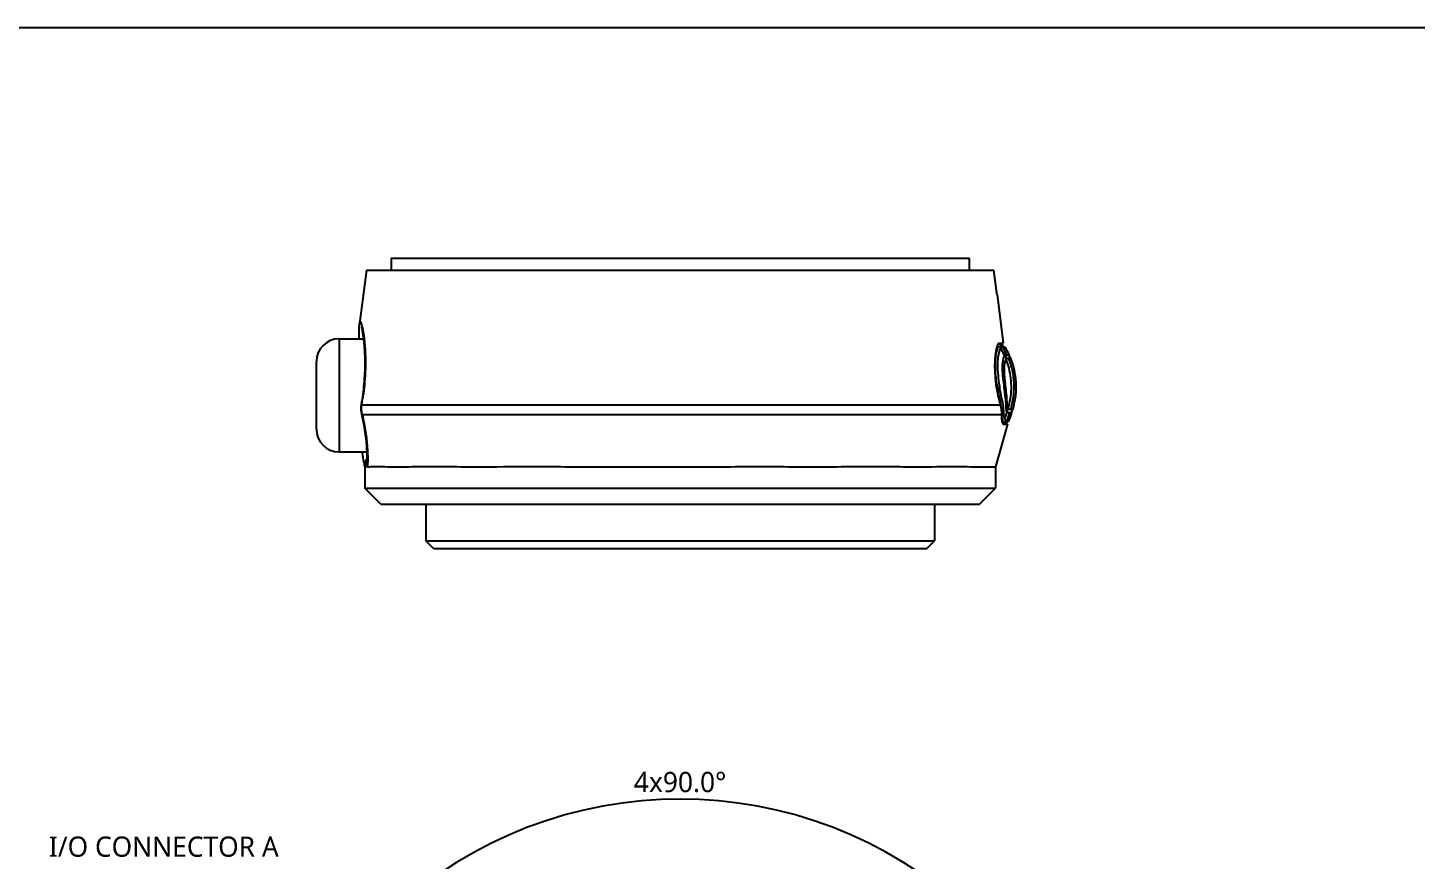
# Model space of a CAD drawing. Header units: millimetres. Extents: x 0 to 4378, y 0 to 2376.
# Drawn here: x 3424.1 to 3595.9, y 183.9 to 287 of the extents above; entities that cross this region are included whole.
import ezdxf
from ezdxf.enums import TextEntityAlignment as Align

# ---------------------------------------------------------------- set-up
doc = ezdxf.new("R2010")
doc.units = ezdxf.units.MM
doc.header["$LTSCALE"] = 0.2
doc.layers.add('05_Section Line', color=3, linetype='Continuous')
doc.styles.add('Rainbow-2.5 Style', font='malgunsl.ttf')
doc.dimstyles.new('Rainbow-2.5 Style$2', dxfattribs={"dimtxt": 2.5, "dimasz": 2, "dimexe": 2, "dimexo": 1, "dimgap": 0.8, "dimtad": 1, "dimzin": 9, "dimdsep": 46, "dimtxsty": 'Rainbow-2.5 Style', "dimcen": 0, "dimclrd": 251, "dimclre": 251, "dimclrt": 256, "dimadec": 1, "dimazin": 0, "dimtp": 0.1, "dimtm": 0.1, "dimtfac": 0.61, "dimtmove": 0, "dimatfit": 3, "dimfxl": 1, "dimlwd": -1, "dimlwe": -1, "dimarcsym": 1})

# ---------------------------------------------------------------- blocks, each defined once
blk = doc.blocks.new('*D139')
at = {"color": 251, "linetype": 'ByBlock', "transparency": 16777216}
for p, q in [((3483.6, 160.24), (3466.29, 177.55)), ((3526.03, 160.24), (3543.33, 177.55))]:
    blk.add_line(p, q, dxfattribs=at)
blk.add_arc((3504.81, 139.03), 52.48, 47.1838, 132.8162, dxfattribs=at)
at = {"color": 251, "transparency": 16777216}
for points in [[(3469.38, 177.28), (3468.91, 177.76), (3467.7, 176.13)], [(3540.71, 177.76), (3540.25, 177.28), (3541.92, 176.13)]]:
    blk.add_solid(points, dxfattribs=at)
at = {"layer": 'Defpoints', "color": 0, "transparency": 16777216}
for p in [(3518.39, 189.72), (3484.31, 159.53), (3525.32, 159.53), (3489.96, 153.88), (3519.66, 153.88)]:
    blk.add_point(p, dxfattribs=at)
at = {"transparency": 16777216, "insert": (3504.81, 193.6), "char_height": 2.5, "attachment_point": 5, "style": 'Rainbow-2.5 Style'}
blk.add_mtext('4x90.0°', dxfattribs=at)
blk = doc.blocks.new('A$C04cd0c3c1123')
at = {"layer": '05_Section Line', "linetype": 'Continuous'}
blk.add_lwpolyline([(410, 10), (410, 287), (10, 287), (10, 10)], close=True, dxfattribs=at)
at = {"linetype": 'Continuous', "style": 'Rainbow-2.5 Style'}
for tag, p in [('PART_NAME', (371.5, 54.62)), ('DRAWING_NO', (364.5, 45.87)), ('REV', (401.25, 45.87)), ('제도', (383.75, 37.06)), ('DATE_1', (401.25, 37.06)), ('SCALE', (340, 34.5)), ('MATERIAL', (361, 34.5)), ('검도', (383.75, 30.06)), ('DATE_2', (401.25, 30.06)), ('승인', (383.75, 23.06)), ('DATE_3', (401.25, 23.06)), ('REFERENCE', (361, 20.5)), ('PAGE', (383.75, 16.12))]:
    blk.add_attdef(tag, text='', height=2.5, dxfattribs=at).set_placement(p, align=Align.MIDDLE_CENTER)

msp = doc.modelspace()

# ---------------------------------------------------------------- linework, layer by layer
for p, q in [((3469.064, 258.492), (3540.564, 258.492)), ((3469.064, 258.492), (3469.064, 256.992)), ((3540.564, 258.492), (3540.564, 256.992)), ((3465.997, 256.992), (3465.155, 250.387)), ((3465.997, 256.992), (3543.627, 256.992)), ((3543.946, 254.492), (3543.627, 256.992)), ((3544.013, 253.992), (3544.782, 247.954)), ((3462.614, 248.492), (3462.614, 234.492)), ((3462.614, 248.492), (3465.676, 248.492)), ((3544.196, 247.81), (3544.123, 247.81)), ((3544.287, 247.808), (3544.263, 247.808)), ((3544.294, 247.954), (3544.782, 247.954)), ((3544.294, 247.954), (3544.782, 247.954)), ((3544.782, 247.954), (3544.782, 247.954)), ((3459.814, 237.292), (3459.814, 245.692)), ((3465.59, 241.624), (3465.628, 241.619)), ((3503.708, 239.122), (3503.708, 239.122)), ((3516.02, 240.326), (3516.02, 240.326)), ((3537.752, 240.326), (3537.752, 240.326)), ((3537.952, 240.326), (3537.952, 240.326)), ((3542.453, 240.326), (3542.453, 240.326)), ((3543.913, 240.326), (3543.913, 240.326)), ((3544.103, 239.123), (3544.103, 239.123)), ((3545.317, 237.913), (3543.814, 232.651)), ((3544.79, 237.966), (3544.741, 237.966)), ((3544.913, 237.913), (3545.091, 237.913)), ((3462.614, 234.492), (3466.096, 234.492)), ((3466.144, 234.492), (3466.147, 234.492)), ((3465.815, 232.652), (3465.814, 232.652)), ((3465.814, 232.652), (3465.814, 229.992)), ((3465.989, 232.652), (3465.815, 232.652)), ((3543.814, 232.651), (3543.814, 229.992)), ((3465.814, 229.992), (3543.814, 229.992)), ((3467.814, 227.992), (3465.814, 229.992)), ((3541.814, 227.992), (3543.814, 229.992)), ((3541.814, 227.992), (3467.814, 227.992)), ((3473.339, 227.992), (3473.339, 223.492)), ((3536.289, 227.992), (3536.289, 223.492)), ((3473.339, 223.492), (3536.289, 223.492)), ((3474.339, 222.492), (3473.339, 223.492)), ((3535.289, 222.492), (3536.289, 223.492)), ((3535.289, 222.492), (3474.339, 222.492))]:
    msp.add_line(p, q)
for centre, start, end in [((3462.614, 245.692), 90, 180), ((3462.614, 237.292), 180, 270)]:
    msp.add_arc(centre, 2.8, start, end)
for centre, major_axis, ratio, start_param, end_param in [((3534.478, 245.15), (-11.076, 4.562), 0.7207856, 3.8060845, 3.9059915), ((3533.995, 245.044), (11.319, -4.315), 0.7177138, 0.6349883, 0.7369203), ((3545.399, 246.402), (0.282, 0.229), 0.9764788, 2.2190832, 3.5457612), ((3504.075, 248.011), (41.461, -1.518), 0.004454, 6.130201, 6.1609746), ((3545.876, 246.397), (0, -0.355), 0.9999947, 4.457214, 5.7798329), ((3466.383, 240.199), (-0.985, 0.171), 0.1415546, 0, 0.2770392), ((3466.403, 239.397), (-0.975, -0.224), 0.2271604, 0.000005, 0.2691309), ((3545.674, 239.482), (0.421, -0.123), 0.7042213, 2.3779275, 3.6952186), ((3546.162, 244.604), (-0.681, -4.858), 0.1186906, 6.1091571, 6.1885214), ((3546.209, 239.412), (0.356, -0.199), 0.8314071, 2.6610517, 3.9871504), ((3466.783, 232.927), (-0.976, -0.218), 0.9494697, 5.243624, 6.2831875), ((3466.783, 232.927), (0.976, 0.218), 0.9494697, 2.0266359, 2.029218), ((3466.812, 232.717), (-0.998, -0.065), 0.9748936, 5.4348503, 6.2831853), ((3467.075, 232.927), (-0.995, 0.103), 0.9512259, 0.001888, 0.4002635), ((3467.075, 232.927), (-0.995, 0.103), 0.9512259, 0.0000474, 0.001888), ((3466.812, 232.717), (0.998, 0.065), 0.9748936, 2.2094338, 2.2117238)]:
    msp.add_ellipse(centre, major_axis=major_axis, ratio=ratio, start_param=start_param, end_param=end_param)
for points, knots in [([(3544.013, 253.992), (3544.013, 253.992), (3544.011, 254.005), (3544.004, 254.056), (3543.999, 254.095), (3543.986, 254.183), (3543.979, 254.24), (3543.963, 254.363), (3543.954, 254.43), (3543.946, 254.492)], [0.226820566, 0.226820566, 0.226820566, 0.226820566, 0.245712758, 0.245712758, 0.264604951, 0.264604951, 0.283588437, 0.283588437, 0.302489912, 0.302489912, 0.302489912, 0.302489912]), ([(3465.094, 248.492), (3465.096, 248.606), (3465.097, 248.716), (3465.104, 249.398), (3465.109, 249.847), (3465.141, 250.251), (3465.147, 250.314), (3465.154, 250.375)], [0.78792083, 0.78792083, 0.78792083, 0.78792083, 0.84223715, 0.84223715, 1.13915036, 1.13915036, 1.19690096, 1.19690096, 1.19690096, 1.19690096]), ([(3465.156, 250.387), (3465.156, 250.389), (3465.156, 250.391), (3465.157, 250.393), (3465.175, 250.537), (3465.202, 250.618), (3465.238, 250.618), (3465.263, 250.618), (3465.292, 250.582), (3465.326, 250.505), (3465.38, 250.38), (3465.438, 250.17), (3465.491, 249.931), (3465.533, 249.745), (3465.571, 249.543), (3465.604, 249.345), (3465.711, 248.716), (3465.763, 248.161), (3465.78, 247.986), (3465.783, 247.952), (3465.785, 247.931), (3465.786, 247.924), (3465.836, 247.367), (3465.87, 246.743), (3465.881, 246.071), (3465.892, 245.42), (3465.882, 244.701), (3465.841, 243.926), (3465.776, 242.719), (3465.671, 241.948), (3465.638, 241.698), (3465.633, 241.66), (3465.63, 241.633), (3465.628, 241.619)], [-0.57206609, -0.57206609, -0.57206609, -0.57206609, -0.57142857, -0.57142857, -0.57142857, -0.49858705, -0.49858705, -0.49858705, -0.44897959, -0.44897959, -0.44897959, -0.38025624, -0.38025624, -0.38025624, -0.32653061, -0.32653061, -0.32653061, -0.25812009, -0.25812009, -0.25812009, -0.24489796, -0.24489796, -0.24489796, -0.16326531, -0.16326531, -0.16326531, -0.08163265, -0.08163265, -0.08163265, -0.01080334, -0.01080334, -0.01080334, 0, 0, 0, 0]), ([(3465.59, 241.624), (3465.707, 242.505), (3465.782, 243.404), (3465.855, 245.093), (3465.854, 245.904), (3465.797, 247.341), (3465.74, 247.985), (3465.605, 249.056), (3465.524, 249.489), (3465.432, 249.872), (3465.405, 249.959), (3465.395, 249.984), (3465.395, 249.986), (3465.395, 249.986)], [0, 0, 0, 0, 0.266799, 0.266799, 0.5332135, 0.5332135, 0.8010971, 0.8010971, 1.0804261, 1.0804261, 1.21159, 1.21159, 1.2305264, 1.2305264, 1.2305264, 1.2305264]), ([(3544.294, 247.954), (3544.203, 247.943), (3544.112, 247.829), (3543.946, 247.402), (3543.871, 247.094), (3543.755, 246.283), (3543.718, 245.777), (3543.711, 244.645), (3543.741, 244.032), (3543.864, 242.862), (3543.946, 242.321), (3544.151, 241.278), (3544.273, 240.78), (3544.404, 240.326)], [-1.0630218, -1.0630218, -1.0630218, -1.0630218, -0.8848058, -0.8848058, -0.7073819, -0.7073819, -0.5174641, -0.5174641, -0.3273472, -0.3273472, -0.1642391, -0.1642391, -0.0003909, -0.0003909, -0.0003909, -0.0003909]), ([(3543.982, 242.879), (3543.981, 242.885), (3543.98, 242.892), (3543.979, 242.898), (3543.928, 243.246), (3543.889, 243.596), (3543.86, 243.938), (3543.797, 244.69), (3543.794, 245.398), (3543.844, 245.981), (3543.844, 245.985), (3543.845, 245.989), (3543.845, 245.993), (3543.918, 246.84), (3544.082, 247.422), (3544.259, 247.534), (3544.259, 247.534), (3544.26, 247.535), (3544.261, 247.535), (3544.349, 247.59), (3544.431, 247.6), (3544.504, 247.599), (3544.577, 247.598), (3544.638, 247.586), (3544.686, 247.591), (3544.734, 247.597), (3544.772, 247.596), (3544.795, 247.596), (3544.819, 247.596), (3544.828, 247.597), (3544.828, 247.598)], [-13.7667311, -13.7667311, -13.7667311, -13.7667311, -13.7469945, -13.7469945, -13.7469945, -12.6775723, -12.6775723, -12.6775723, -10.3252213, -10.3252213, -10.3252213, -10.3093297, -10.3093297, -10.3093297, -6.8834699, -6.8834699, -6.8834699, -6.8716649, -6.8716649, -6.8716649, -5.1610416, -5.1610416, -5.1610416, -3.4413565, -3.4413565, -3.4413565, -1.7142735, -1.7142735, -1.7142735, 0, 0, 0, 0]), ([(3544.287, 247.808), (3544.287, 247.808), (3544.279, 247.806), (3544.248, 247.807), (3544.244, 247.808), (3544.22, 247.809), (3544.185, 247.812), (3544.136, 247.806), (3544.128, 247.805), (3544.12, 247.805)], [-110.1904689, -110.1904689, -110.1904689, -110.1904689, -108.4768799, -108.2112472, -108.2112472, -108.2112472, -106.7543345, -106.7543345, -106.5001726, -106.5001726, -106.5001726, -106.5001726]), ([(3545.059, 247.388), (3545.06, 247.388), (3545.049, 247.385), (3545.025, 247.385), (3545.002, 247.385), (3544.966, 247.387), (3544.921, 247.382), (3544.875, 247.378), (3544.817, 247.386), (3544.749, 247.383)], [13.5894609, 13.5894609, 13.5894609, 13.5894609, 15.2911016, 15.2911016, 15.2911016, 16.9927192, 16.9927192, 16.9927192, 18.7122309, 18.7122309, 18.7122309, 18.7122309]), ([(3544.456, 247.307), (3544.323, 247.167), (3544.197, 246.752), (3544.055, 245.564), (3544.043, 244.791), (3544.174, 243.544), (3544.242, 243.114), (3544.348, 242.267), (3544.399, 241.851), (3544.554, 241.062), (3544.662, 240.691), (3544.78, 240.006), (3544.806, 239.694), (3544.792, 239.422)], [20.7880807, 20.7880807, 20.7880807, 20.7880807, 23.4449825, 23.4449825, 26.1019009, 26.1019009, 27.4303601, 27.4303601, 28.7588193, 28.7588193, 30.0872785, 30.0872785, 31.4157377, 31.4157377, 31.4157377, 31.4157377]), ([(3545.272, 239.427), (3545.149, 239.613), (3545.143, 240.175), (3545.095, 240.867), (3545.066, 241.273), (3545.008, 241.741), (3544.943, 242.231), (3544.898, 242.577), (3544.85, 242.934), (3544.807, 243.288), (3544.704, 244.142), (3544.656, 244.947), (3544.723, 245.536), (3544.77, 245.954), (3544.855, 246.248), (3544.943, 246.389)], [6.8382097, 6.8382097, 6.8382097, 6.8382097, 9.3620666, 9.3620666, 9.3620666, 10.8423385, 10.8423385, 10.8423385, 11.8872174, 11.8872174, 11.8872174, 14.4115445, 14.4115445, 14.4115445, 16.2046537, 16.2046537, 16.2046537, 16.2046537]), ([(3544.961, 243.72), (3544.916, 244.282), (3544.905, 244.797), (3544.98, 245.574), (3545.05, 245.839), (3545.124, 245.976)], [12.5176173, 12.5176173, 12.5176173, 12.5176173, 14.4105881, 14.4105881, 16.1226728, 16.1226728, 16.1226728, 16.1226728]), ([(3544.943, 246.389), (3544.96, 246.415), (3544.976, 246.435), (3544.991, 246.45), (3545.007, 246.465), (3545.023, 246.475), (3545.04, 246.48), (3545.043, 246.481), (3545.047, 246.482), (3545.05, 246.483)], [16.20465652, 16.20465652, 16.20465652, 16.20465652, 16.53502511, 16.53502511, 16.53502511, 16.86352528, 16.86352528, 16.86352528, 16.93471426, 16.93471426, 16.93471426, 16.93471426]), ([(3545.124, 245.976), (3545.14, 246.005), (3545.154, 246.028), (3545.169, 246.046), (3545.185, 246.063), (3545.2, 246.074), (3545.216, 246.08), (3545.22, 246.081), (3545.224, 246.082), (3545.228, 246.083)], [16.12268281, 16.12268281, 16.12268281, 16.12268281, 16.48850122, 16.48850122, 16.48850122, 16.85116526, 16.85116526, 16.85116526, 16.93471426, 16.93471426, 16.93471426, 16.93471426]), ([(3545.392, 239.834), (3545.448, 240.038), (3545.499, 240.242), (3545.544, 240.448), (3545.722, 241.263), (3545.809, 242.098), (3545.779, 242.93), (3545.779, 242.944), (3545.778, 242.958), (3545.778, 242.972), (3545.743, 243.818), (3545.588, 244.659), (3545.316, 245.462), (3545.257, 245.635), (3545.193, 245.807), (3545.124, 245.976)], [-8.2564601, -8.2564601, -8.2564601, -8.2564601, -7.6246176, -7.6246176, -7.6246176, -5.1247003, -5.1247003, -5.1247003, -5.0829889, -5.0829889, -5.0829889, -2.5414422, -2.5414422, -2.5414422, -1.9929452, -1.9929452, -1.9929452, -1.9929452]), ([(3545.226, 246.482), (3545.276, 246.483), (3545.321, 246.483), (3545.397, 246.483), (3545.429, 246.484), (3545.506, 246.486), (3545.532, 246.487), (3545.532, 246.487)], [-0.50039672, -0.50039672, -0.50039672, -0.50039672, -0.37494418, -0.37494418, -0.24980888, -0.24980888, -0.00000005, -0.00000005, -0.00000005, -0.00000005]), ([(3545.228, 246.083), (3545.258, 246.082), (3545.296, 246.083), (3545.348, 246.083), (3545.375, 246.083), (3545.401, 246.083)], [0, 0, 0, 0, 0.05691114, 0.05691114, 0.1273668, 0.1273668, 0.1273668, 0.1273668]), ([(3545.401, 246.083), (3545.6, 245.6), (3545.756, 245.109), (3545.868, 244.61), (3545.996, 244.041), (3546.069, 243.462), (3546.085, 242.874), (3546.107, 242.057), (3546.022, 241.221), (3545.83, 240.364), (3545.782, 240.152), (3545.728, 239.938), (3545.667, 239.724)], [1.9427335, 1.9427335, 1.9427335, 1.9427335, 3.5109066, 3.5109066, 3.5109066, 5.2949687, 5.2949687, 5.2949687, 7.7714335, 7.7714335, 7.7714335, 8.3844614, 8.3844614, 8.3844614, 8.3844614]), ([(3545.97, 239.725), (3546.133, 240.304), (3546.249, 240.874), (3546.317, 241.435), (3546.493, 242.892), (3546.348, 244.289), (3545.881, 245.626), (3545.827, 245.78), (3545.769, 245.934), (3545.705, 246.086)], [0.0735794, 0.0735794, 0.0735794, 0.0735794, 1.7734557, 1.7734557, 1.7734557, 6.1878367, 6.1878367, 6.1878367, 6.697304, 6.697304, 6.697304, 6.697304]), ([(3543.982, 242.879), (3544.027, 242.537), (3544.073, 242.198), (3544.129, 241.867), (3544.186, 241.531), (3544.254, 241.204), (3544.334, 240.897), (3544.335, 240.891), (3544.337, 240.885), (3544.339, 240.88), (3544.499, 240.266), (3544.622, 239.706), (3544.597, 239.258)], [-41.3234223, -41.3234223, -41.3234223, -41.3234223, -40.272392, -40.272392, -40.272392, -39.2015005, -39.2015005, -39.2015005, -39.1814218, -39.1814218, -39.1814218, -37.0394209, -37.0394209, -37.0394209, -37.0394209]), ([(3545.123, 242.231), (3545.088, 242.528), (3545.05, 242.836), (3544.994, 243.34), (3544.976, 243.533), (3544.961, 243.72)], [10.8899314, 10.8899314, 10.8899314, 10.8899314, 11.886462, 11.886462, 12.5176173, 12.5176173, 12.5176173, 12.5176173]), ([(3545.392, 239.834), (3545.306, 240.01), (3545.267, 240.436), (3545.242, 240.974), (3545.228, 241.267), (3545.195, 241.599), (3545.155, 241.951), (3545.145, 242.043), (3545.134, 242.136), (3545.123, 242.231)], [7.1415821, 7.1415821, 7.1415821, 7.1415821, 9.3620537, 9.3620537, 9.3620537, 10.5736281, 10.5736281, 10.5736281, 10.8899312, 10.8899312, 10.8899312, 10.8899312]), ([(3465.429, 239.173), (3465.355, 239.494), (3465.334, 239.833), (3465.376, 240.232), (3465.386, 240.302), (3465.398, 240.371)], [0, 0, 0, 0, 0.09997047, 0.09997047, 0.12107908, 0.12107908, 0.12107908, 0.12107908]), ([(3465.429, 240.326), (3466.601, 240.326), (3468.398, 240.326), (3470.801, 240.326), (3473.353, 240.326), (3476.466, 240.326), (3480.126, 240.326), (3483.786, 240.326), (3487.8, 240.326), (3492.166, 240.326), (3496.533, 240.326), (3501.045, 240.326), (3505.625, 240.326), (3507.914, 240.326), (3510.182, 240.326), (3512.428, 240.326), (3514.674, 240.326), (3516.89, 240.326), (3519.015, 240.326), (3521.14, 240.326), (3523.192, 240.326), (3525.17, 240.326), (3527.147, 240.326), (3529.044, 240.326), (3530.795, 240.326), (3532.547, 240.326), (3534.172, 240.326), (3535.669, 240.326), (3537.167, 240.326), (3538.532, 240.326), (3539.716, 240.326), (3541.797, 240.326), (3543.383, 240.326), (3544.404, 240.326)], [-1, -1, -1, -1, -0.8795685, -0.8795685, -0.8795685, -0.7516925, -0.7516925, -0.7516925, -0.6238165, -0.6238165, -0.6238165, -0.4959406, -0.4959406, -0.4959406, -0.4320026, -0.4320026, -0.4320026, -0.3680646, -0.3680646, -0.3680646, -0.3041266, -0.3041266, -0.3041266, -0.2401886, -0.2401886, -0.2401886, -0.1762506, -0.1762506, -0.1762506, -0.1123126, -0.1123126, -0.1123126, 0, 0, 0, 0]), ([(3466.08, 233.029), (3466.097, 233.195), (3466.111, 233.465), (3466.112, 234.208), (3466.093, 234.724), (3465.99, 235.969), (3465.894, 236.735), (3465.665, 238.068), (3465.556, 238.617), (3465.429, 239.173)], [0, 0, 0, 0, 0.20572229, 0.20572229, 0.45308164, 0.45308164, 0.72564127, 0.72564127, 0.90176887, 0.90176887, 0.90176887, 0.90176887]), ([(3465.482, 239.124), (3466.201, 239.122), (3467.184, 239.122), (3468.449, 239.122), (3469.241, 239.122), (3470.145, 239.122), (3471.148, 239.123), (3472.412, 239.123), (3473.831, 239.124), (3475.381, 239.123), (3476.684, 239.123), (3477.837, 239.123), (3478.753, 239.123), (3479.46, 239.123), (3480.027, 239.123), (3480.435, 239.123), (3481.34, 239.124), (3482.271, 239.124), (3483.221, 239.125), (3484.716, 239.125), (3485.708, 239.126), (3486.135, 239.125), (3488.158, 239.124), (3490.241, 239.123), (3492.339, 239.123), (3492.469, 239.123), (3492.69, 239.123), (3493.002, 239.123), (3493.568, 239.123), (3494.433, 239.123), (3495.595, 239.123), (3497.532, 239.123), (3498.627, 239.123), (3498.896, 239.123), (3499.427, 239.123), (3499.956, 239.123), (3500.483, 239.122), (3502.223, 239.122), (3503.909, 239.122), (3505.609, 239.122), (3506.336, 239.122), (3507.041, 239.122), (3507.726, 239.123), (3511.691, 239.124), (3514.932, 239.124), (3517.231, 239.124), (3517.819, 239.124), (3518.347, 239.123), (3518.817, 239.123), (3520.382, 239.123), (3521.648, 239.123), (3522.624, 239.122), (3523.794, 239.122), (3524.549, 239.122), (3524.916, 239.122), (3527.597, 239.124), (3529.227, 239.124), (3530, 239.125), (3530.236, 239.125), (3530.391, 239.125), (3530.47, 239.125), (3531.056, 239.125), (3531.918, 239.124), (3532.995, 239.123), (3534.392, 239.122), (3535.126, 239.122), (3535.336, 239.122), (3535.451, 239.122), (3535.566, 239.122), (3535.68, 239.122), (3537.042, 239.123), (3538.274, 239.124), (3539.368, 239.124), (3540.343, 239.125), (3541.446, 239.124), (3542.469, 239.123), (3542.803, 239.123), (3543.225, 239.123), (3543.66, 239.123), (3543.966, 239.123), (3544.278, 239.123), (3544.563, 239.123)], [-1, -1, -1, -1, -0.9231328, -0.9231328, -0.9231328, -0.875, -0.875, -0.875, -0.8125, -0.8125, -0.8125, -0.7772106, -0.7772106, -0.7772106, -0.75, -0.75, -0.75, -0.71875, -0.71875, -0.71875, -0.6875, -0.6875, -0.6875, -0.625, -0.625, -0.625, -0.6139026, -0.6139026, -0.6139026, -0.59375, -0.59375, -0.59375, -0.5625, -0.5625, -0.5625, -0.5479886, -0.5479886, -0.5479886, -0.5, -0.5, -0.5, -0.4848641, -0.4848641, -0.4848641, -0.3973591, -0.3973591, -0.3973591, -0.375, -0.375, -0.375, -0.3465594, -0.3465594, -0.3465594, -0.3125, -0.3125, -0.3125, -0.2645883, -0.2645883, -0.2645883, -0.25, -0.25, -0.25, -0.21875, -0.21875, -0.21875, -0.1875, -0.1875, -0.1875, -0.1826751, -0.1826751, -0.1826751, -0.125, -0.125, -0.125, -0.0625, -0.0625, -0.0625, -0.0258077, -0.0258077, -0.0258077, 0, 0, 0, 0]), ([(3465.482, 239.123), (3465.654, 238.372), (3465.788, 237.657), (3465.892, 236.976), (3465.997, 236.288), (3466.066, 235.664), (3466.109, 235.103), (3466.152, 234.54), (3466.168, 234.049), (3466.167, 233.632), (3466.166, 233.215), (3466.148, 232.889), (3466.121, 232.654)], [0.00016277, 0.00016277, 0.00016277, 0.00016277, 0.25, 0.25, 0.25, 0.5, 0.5, 0.5, 0.75, 0.75, 0.75, 0.99926378, 0.99926378, 0.99926378, 0.99926378]), ([(3544.404, 240.326), (3544.419, 240.274), (3544.434, 240.219), (3544.462, 240.106), (3544.474, 240.053), (3544.506, 239.893), (3544.522, 239.789), (3544.57, 239.402), (3544.565, 239.204), (3544.563, 239.123)], [-0.064000448, -0.064000448, -0.064000448, -0.064000448, -0.056986243, -0.056986243, -0.050402215, -0.050402215, -0.037286174, -0.037286174, -0.000017792, -0.000017792, -0.000017792, -0.000017792]), ([(3544.563, 239.123), (3544.555, 238.713), (3544.583, 238.398), (3544.666, 238.089), (3544.7, 238.014), (3544.76, 237.944), (3544.781, 237.928), (3544.827, 237.91), (3544.844, 237.913), (3544.874, 237.913)], [-0.46085957, -0.46085957, -0.46085957, -0.46085957, -0.23197779, -0.23197779, -0.11765939, -0.11765939, -0.06051252, -0.06051252, -0.00000396, -0.00000396, -0.00000396, -0.00000396]), ([(3545.33, 238.196), (3545.33, 238.196), (3545.312, 238.197), (3545.268, 238.198), (3545.225, 238.198), (3545.155, 238.198), (3545.062, 238.203), (3545.062, 238.203), (3545.062, 238.203), (3545.061, 238.203), (3544.969, 238.207), (3544.847, 238.144), (3544.747, 238.275), (3544.746, 238.276), (3544.745, 238.277), (3544.745, 238.278), (3544.695, 238.345), (3544.657, 238.466), (3544.631, 238.631), (3544.606, 238.797), (3544.587, 239.004), (3544.597, 239.258)], [27.5474277, 27.5474277, 27.5474277, 27.5474277, 29.9156321, 29.9156321, 29.9156321, 32.2831097, 32.2831097, 32.2831097, 32.2934243, 32.2934243, 32.2934243, 34.6507694, 34.6507694, 34.6507694, 34.6664226, 34.6664226, 34.6664226, 35.8529217, 35.8529217, 35.8529217, 37.0387706, 37.0387706, 37.0387706, 37.0387706]), ([(3544.792, 239.422), (3544.79, 239.388), (3544.79, 239.357), (3544.793, 239.292), (3544.795, 239.254), (3544.799, 239.171), (3544.802, 239.117), (3544.81, 239.025), (3544.814, 238.991), (3544.823, 238.915), (3544.829, 238.875), (3544.858, 238.706), (3544.891, 238.571), (3544.944, 238.504)], [0, 0, 0, 0, 0.01469114, 0.01469114, 0.02704048, 0.02704048, 0.05802324, 0.05802324, 0.07743597, 0.07743597, 0.10372835, 0.10372835, 0.19238207, 0.19238207, 0.19238207, 0.19238207]), ([(3545.543, 239.316), (3545.532, 239.316), (3545.52, 239.316), (3545.509, 239.317), (3545.506, 239.317), (3545.504, 239.317), (3545.502, 239.317), (3545.487, 239.318), (3545.473, 239.319), (3545.458, 239.321), (3545.443, 239.322), (3545.428, 239.324), (3545.412, 239.327), (3545.397, 239.329), (3545.381, 239.332), (3545.365, 239.339), (3545.35, 239.346), (3545.334, 239.357), (3545.319, 239.371), (3545.304, 239.386), (3545.288, 239.404), (3545.272, 239.427)], [4.8565776, 4.8565776, 4.8565776, 4.8565776, 5.1286573, 5.1286573, 5.1286573, 5.1850486, 5.1850486, 5.1850486, 5.5133465, 5.5133465, 5.5133465, 5.8419663, 5.8419663, 5.8419663, 6.1717363, 6.1717363, 6.1717363, 6.503514, 6.503514, 6.503514, 6.8382097, 6.8382097, 6.8382097, 6.8382097]), ([(3545.667, 239.724), (3545.664, 239.724), (3545.662, 239.724), (3545.589, 239.721), (3545.51, 239.704), (3545.43, 239.776)], [5.0664547, 5.0664547, 5.0664547, 5.0664547, 5.1286573, 5.1286573, 6.8382097, 6.8382097, 6.8382097, 6.8382097]), ([(3545.529, 238.425), (3545.569, 238.526), (3545.607, 238.626), (3545.644, 238.726), (3545.695, 238.863), (3545.743, 238.999), (3545.788, 239.135), (3545.809, 239.197), (3545.829, 239.26), (3545.849, 239.322)], [-1.08967433, -1.08967433, -1.08967433, -1.08967433, -0.76344986, -0.76344986, -0.76344986, -0.31842956, -0.31842956, -0.31842956, -0.11330234, -0.11330234, -0.11330234, -0.11330234]), ([(3545.849, 239.322), (3545.849, 239.322), (3545.825, 239.324), (3545.75, 239.324), (3545.718, 239.325), (3545.641, 239.321), (3545.595, 239.317), (3545.543, 239.316)], [-0.49805411, -0.49805411, -0.49805411, -0.49805411, -0.24829664, -0.24829664, -0.12495332, -0.12495332, -0.00011155, -0.00011155, -0.00011155, -0.00011155]), ([(3545.97, 239.725), (3545.97, 239.725), (3545.959, 239.726), (3545.936, 239.726), (3545.913, 239.726), (3545.879, 239.726), (3545.833, 239.726), (3545.789, 239.726), (3545.733, 239.726), (3545.667, 239.724)], [0, 0, 0, 0, 1.7095535, 1.7095535, 1.7095535, 3.4191038, 3.4191038, 3.4191038, 5.066451, 5.066451, 5.066451, 5.066451]), ([(3544.741, 237.967), (3544.751, 237.966), (3544.811, 237.966), (3544.831, 237.967), (3544.831, 237.967)], [-85.4532264, -85.4532264, -85.4532264, -85.4532264, -85.0220554, -82.6490571, -82.6490571, -82.6490571, -82.6490571]), ([(3544.874, 237.913), (3545.171, 237.912), (3545.317, 237.913), (3545.317, 237.913), (3545.317, 237.913), (3545.317, 237.913)], [0, 0, 0, 0, 0.60497489, 0.60497489, 0.61324788, 0.61324788, 0.61324788, 0.61324788]), ([(3544.944, 238.504), (3544.949, 238.499), (3544.953, 238.494), (3544.958, 238.489), (3545, 238.449), (3545.042, 238.429), (3545.086, 238.424), (3545.136, 238.418), (3545.179, 238.42), (3545.222, 238.425)], [33.6558007, 33.6558007, 33.6558007, 33.6558007, 33.7607156, 33.7607156, 33.7607156, 34.6881623, 34.6881623, 34.6881623, 35.7206997, 35.7206997, 35.7206997, 35.7206997]), ([(3545.222, 238.425), (3545.327, 238.434), (3545.405, 238.429), (3545.506, 238.428), (3545.53, 238.426), (3545.529, 238.425)], [35.7207225, 35.7207225, 35.7207225, 35.7207225, 38.2597024, 38.2597024, 40.7987052, 40.7987052, 40.7987052, 40.7987052]), ([(3465.807, 232.709), (3465.743, 232.996), (3465.681, 233.355), (3465.569, 234.011), (3465.531, 234.242), (3465.488, 234.492)], [0, 0, 0, 0, 0.24371447, 0.24371447, 0.35914149, 0.35914149, 0.35914149, 0.35914149]), ([(3466.121, 232.652), (3466.285, 232.658), (3466.514, 232.665), (3467.11, 232.671), (3467.48, 232.671), (3468.79, 232.661), (3469.926, 232.646), (3472.249, 232.67), (3473.297, 232.681), (3475.595, 232.68), (3476.84, 232.668), (3480.182, 232.645), (3482.377, 232.665), (3487.196, 232.683), (3489.809, 232.663), (3493.483, 232.651), (3494.45, 232.652), (3497.283, 232.653), (3499.16, 232.655), (3501.509, 232.651), (3501.978, 232.649), (3503.182, 232.645), (3503.916, 232.643), (3505.3, 232.645), (3505.947, 232.648), (3507.477, 232.653), (3508.357, 232.652), (3509.856, 232.657), (3510.474, 232.66), (3512.565, 232.667), (3514.026, 232.671), (3516.665, 232.668), (3517.848, 232.663), (3520.195, 232.654), (3521.359, 232.65), (3524.026, 232.657), (3525.505, 232.671), (3527.753, 232.68), (3528.561, 232.681), (3530.565, 232.676), (3531.725, 232.666), (3534.639, 232.646), (3536.261, 232.664), (3539.253, 232.684), (3540.548, 232.664), (3541.891, 232.651), (3542.207, 232.652), (3542.943, 232.653), (3543.287, 232.652), (3543.573, 232.652), (3543.627, 232.652), (3543.723, 232.652), (3543.761, 232.652), (3543.804, 232.652), (3543.814, 232.651), (3543.814, 232.651)], [-23.6249087, -23.6249087, -23.6249087, -23.6249087, -23.2474749, -23.2474749, -22.8589525, -22.8589525, -22.0805167, -22.0805167, -21.5530764, -21.5530764, -21.0278482, -21.0278482, -20.2358864, -20.2358864, -19.405695, -19.405695, -19.1137222, -19.1137222, -18.5578633, -18.5578633, -18.4194675, -18.4194675, -18.2033869, -18.2033869, -18.0133561, -18.0133561, -17.7528654, -17.7528654, -17.5693067, -17.5693067, -17.1292547, -17.1292547, -16.7621461, -16.7621461, -16.3874591, -16.3874591, -15.8825933, -15.8825933, -15.5869768, -15.5869768, -15.1263453, -15.1263453, -14.3579225, -14.3579225, -13.4917291, -13.4917291, -13.1785569, -13.1785569, -12.6498872, -12.6498872, -12.4984152, -12.4984152, -12.3180888, -12.3180888, -12.1679713, -12.1679713, -12.1679713, -12.1679713])]:
    msp.add_open_spline(points, degree=3, knots=knots)
for points in [[(3465.154, 250.375), (3465.155, 250.379), (3465.155, 250.383), (3465.156, 250.387)], [(3544.828, 247.598), (3544.694, 247.719), (3544.468, 247.808), (3544.287, 247.808)], [(3544.566, 247.377), (3544.534, 247.366), (3544.493, 247.349), (3544.456, 247.307)], [(3544.749, 247.383), (3544.694, 247.389), (3544.632, 247.39), (3544.566, 247.377)], [(3545.059, 247.388), (3544.982, 247.458), (3544.905, 247.528), (3544.828, 247.598)], [(3545.532, 246.487), (3545.391, 246.791), (3545.234, 247.091), (3545.059, 247.388)], [(3544.793, 245.969), (3544.793, 245.968), (3544.793, 245.968), (3544.793, 245.967)], [(3545.401, 246.083), (3545.603, 246.084), (3545.705, 246.085), (3545.705, 246.086)], [(3543.87, 242.879), (3543.911, 242.879), (3543.949, 242.879), (3543.982, 242.879)], [(3465.398, 240.371), (3465.47, 240.784), (3465.534, 241.204), (3465.59, 241.624)], [(3465.429, 240.326), (3465.504, 240.753), (3465.57, 241.184), (3465.628, 241.619)], [(3465.482, 239.124), (3465.381, 239.518), (3465.365, 239.923), (3465.429, 240.326)], [(3544.153, 239.123), (3544.153, 239.123), (3544.153, 239.123), (3544.153, 239.123)], [(3544.597, 239.258), (3544.586, 239.252), (3544.575, 239.246), (3544.564, 239.24)], [(3544.597, 239.258), (3544.662, 239.313), (3544.727, 239.367), (3544.792, 239.422)], [(3544.944, 238.504), (3545.065, 238.808), (3545.174, 239.115), (3545.272, 239.427)], [(3545.543, 239.316), (3545.447, 239.015), (3545.34, 238.717), (3545.222, 238.425)], [(3544.831, 237.967), (3545.011, 237.967), (3545.212, 238.06), (3545.33, 238.196)], [(3544.871, 237.913), (3544.861, 237.913), (3544.852, 237.912), (3544.844, 237.912)], [(3545.33, 238.196), (3545.398, 238.274), (3545.462, 238.349), (3545.529, 238.425)], [(3465.814, 232.652), (3465.812, 232.682), (3465.809, 232.699), (3465.807, 232.709)], [(3466.121, 232.652), (3466.071, 232.652), (3466.027, 232.652), (3465.989, 232.652)]]:
    msp.add_open_spline(points, degree=3)

# ---------------------------------------------------------------- block references
msp.add_blockref('A$C04cd0c3c1123', (3364, 0))

# ---------------------------------------------------------------- texts
at = {"insert": (3426.725, 184.338), "char_height": 2.5, "attachment_point": 7, "style": 'Rainbow-2.5 Style'}
msp.add_mtext('I/O CONNECTOR A', dxfattribs=at)

# ---------------------------------------------------------------- dimensions: what is measured, and where the dimension line sits
dim = msp.add_angular_dim_2l(base=(3518.394, 189.715), line1=((3489.963, 153.875), (3484.306, 159.532)), line2=((3519.661, 153.875), (3525.318, 159.532)), text='4x<>', dimstyle='Rainbow-2.5 Style$2')
dim.commit()
dim.dimension.update_dxf_attribs({"geometry": '*D139', "text_midpoint": (3504.812, 193.596)})

doc.saveas('drawing.dxf')
